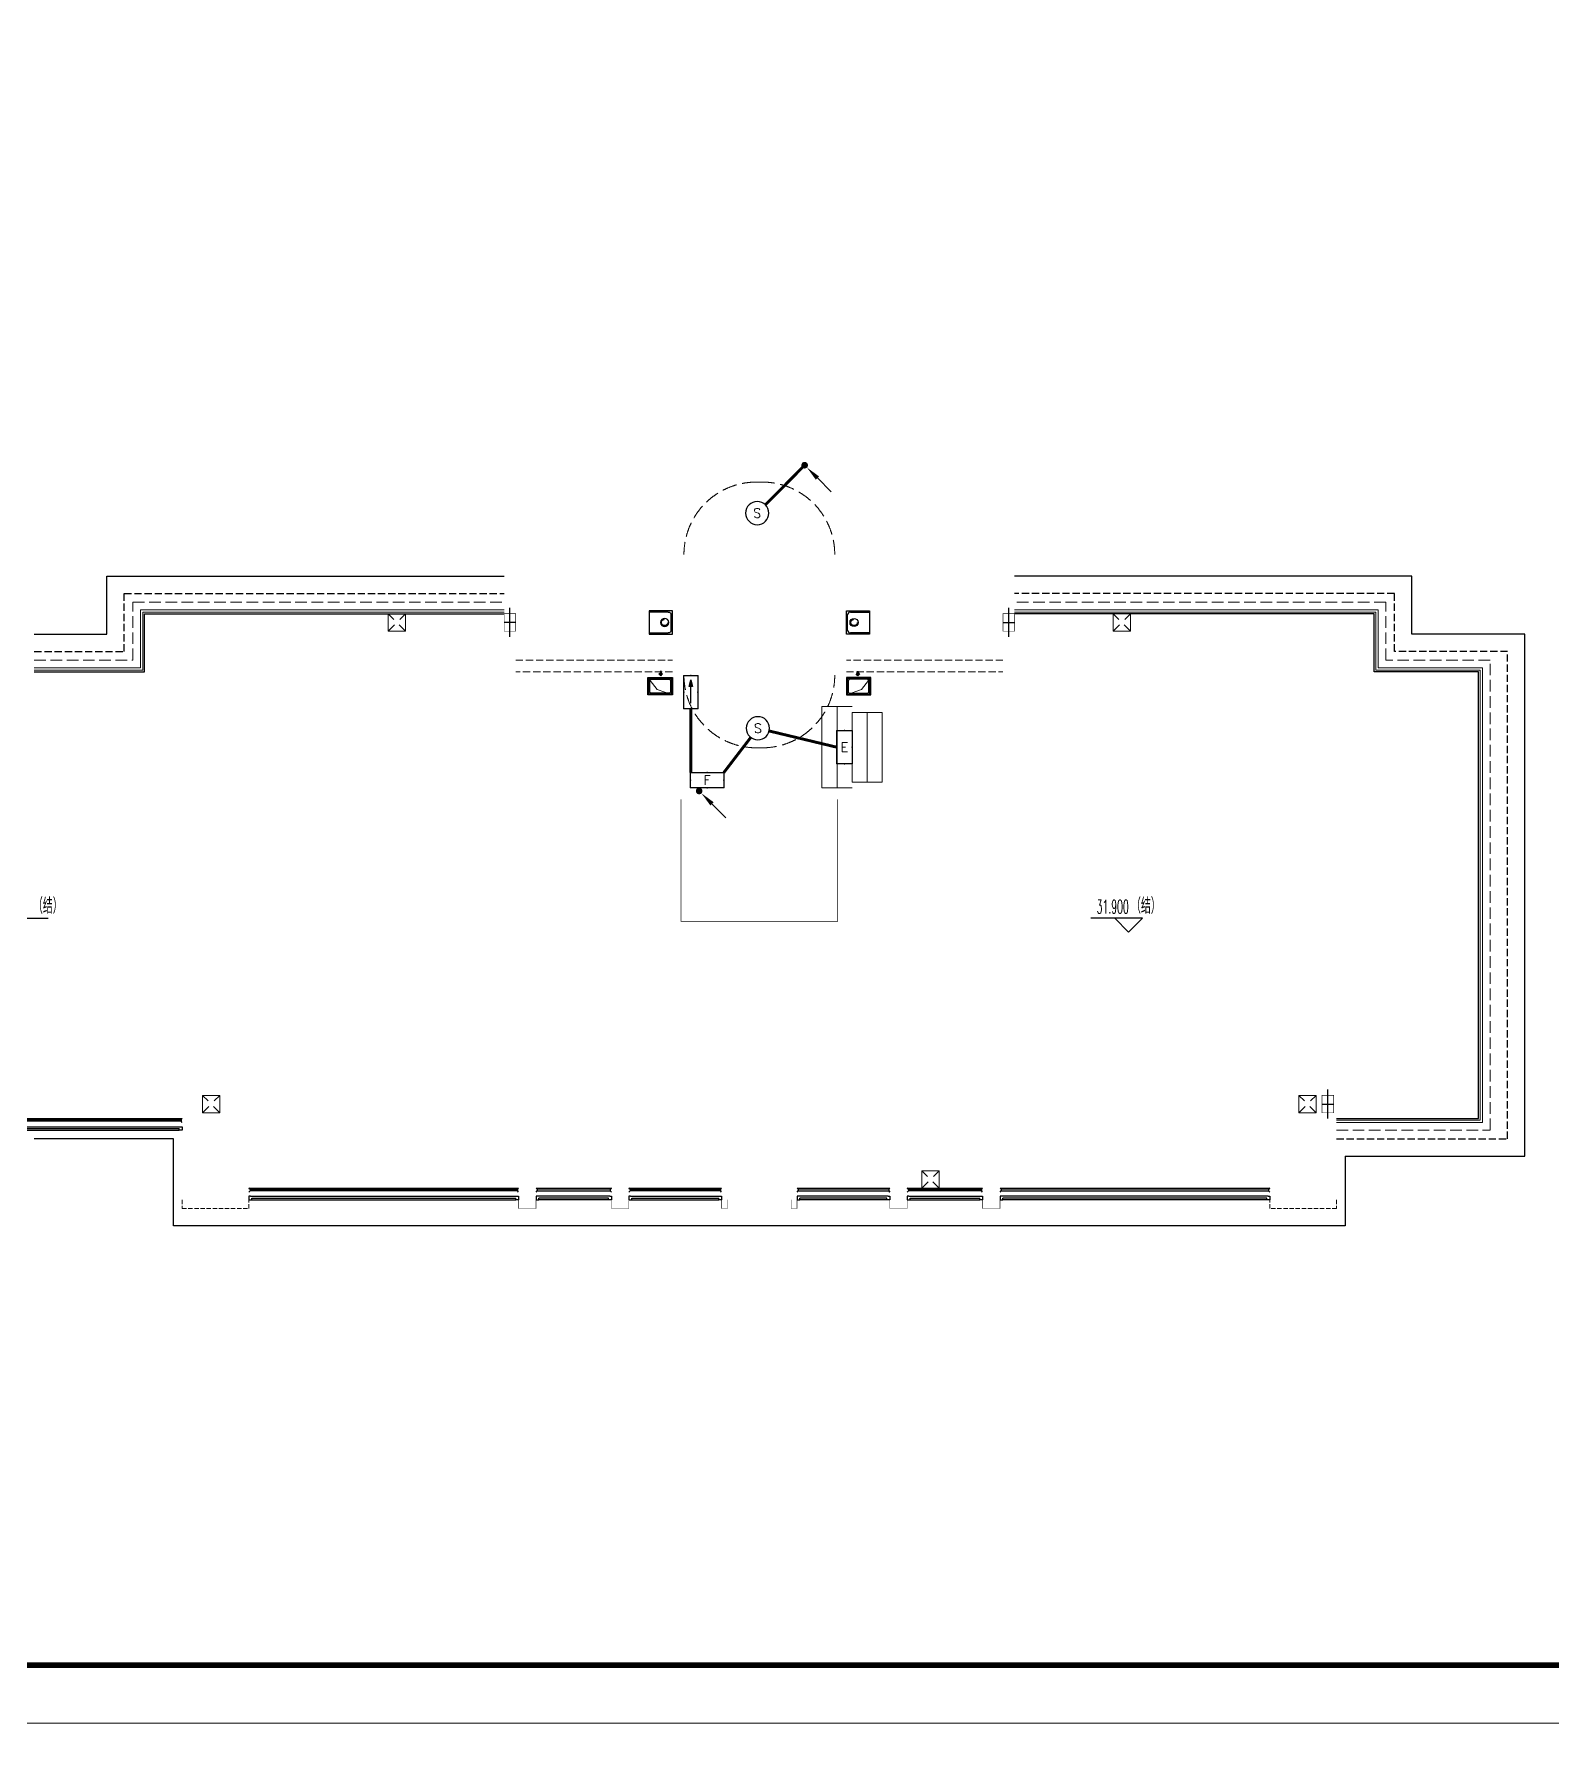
# Model space of a CAD drawing. Extents: x 3774419 to 4775970, y -926964 to 2266.
# Drawn here: x 4478872 to 4505032, y -808529 to -778948 of the extents above; entities that cross this region are included whole.
import ezdxf
from ezdxf.enums import TextEntityAlignment as Align

# ---------------------------------------------------------------- set-up
doc = ezdxf.new("R2010")
doc.units = 0
doc.header["$LTSCALE"] = 1000
doc.header["$MEASUREMENT"] = 0
for name, pattern in [('#P_--_20B1_001_t3$0$DASH', [0.35, 0.25, -0.1]), ('__DASH', [0.35, 0.25, -0.1]), ('DASH', [0.35, 0.25, -0.1])]:
    doc.linetypes.add(name, pattern=pattern)
doc.layers.get('0').update_dxf_attribs({"linetype": 'CONTINUOUS'})
for name, color, linetype in [('!!电气', 1, 'CONTINUOUS'), ('$RECOVER_210609100354-0', 7, 'CONTINUOUS'), ('3-栏杆1', 252, 'CONTINUOUS'), ('DIM_ELEV', 3, 'CONTINUOUS'), ('EQUIP-照明', 3, 'CONTINUOUS'), ('LVTRY', 252, 'CONTINUOUS'), ('LWIRE', 4, 'CONTINUOUS'), ('ROOF', 183, 'CONTINUOUS'), ('VPIPE-雨水', 4, 'DASH'), ('WIRE-应急', 1, 'DASH'), ('建筑-排气道', 252, 'CONTINUOUS'), ('机电标识类', 1, 'CONTINUOUS'), ('污水', 3, 'CONTINUOUS'), ('看线', 185, 'CONTINUOUS'), ('管', 193, 'CONTINUOUS'), ('铝合金', 144, 'CONTINUOUS')]:
    doc.layers.add(name, color=color, linetype=linetype)
for name, color, linetype, lineweight in [('PUB_HATCH', 8, 'CONTINUOUS', 9), ('STAIR', 252, 'CONTINUOUS', 20), ('WINDOW', 146, 'CONTINUOUS', 20), ('图框', 147, 'CONTINUOUS', 20), ('平面-分水线', 189, 'CONTINUOUS', 15), ('平面-栏杆', 56, 'CONTINUOUS', 15), ('平面-看线', 252, 'CONTINUOUS', 15), ('立面-洞口示意', 252, 'CONTINUOUS', 13)]:
    doc.layers.add(name, color=color, linetype=linetype, lineweight=lineweight)
doc.styles.add('_TCH_DIM', font='SIMPLEX', dxfattribs={"bigfont": 'GBCBIG'})
doc.styles.add('_TEL_DIM', font='SIMPLEX', dxfattribs={"width": 0.8, "height": 3.5, "bigfont": 'HZTXT'})
doc.styles.get("Standard").update_dxf_attribs({"font": 'gbenor.shx', "bigfont": 'gbcbig.shx'})

# ---------------------------------------------------------------- blocks, each defined once
blk = doc.blocks.new('R5T6Y7TRF')
at = {"layer": '平面-分水线', "color": 252, "elevation": -134}
blk.add_lwpolyline([(392485, -26438), (392785, -26438), (392785, -26738), (392485, -26738)], close=True, dxfattribs=at)
for points in [[(392485, -26438), (392582, -26534)], [(392688, -26534), (392785, -26438)], [(392485, -26738), (392593, -26629)], [(392676, -26629), (392785, -26738)]]:
    blk.add_lwpolyline(points, dxfattribs=at)
blk = doc.blocks.new('*U179')
h = blk.add_hatch(color=5)
h.set_gradient(color1=(0, 0, 255), rotation=180, tint=1)
h.paths.add_polyline_path([(0, 0), (-6.35, -6.35), (-6.35, -2.159), (-15, -2.159), (-15, 2.159), (-6.35, 2.159), (-6.35, 6.35)])
at = {"color": 0, "linetype": 'Continuous'}
blk.add_lwpolyline([(0, 0), (-6.35, -6.35), (-6.35, -2.159), (-15, -2.159), (-15, 2.159), (-6.35, 2.159), (-6.35, 6.35)], close=True, dxfattribs=at)
blk = doc.blocks.new('sgrsefv')
at = {"layer": 'PUB_HATCH'}
blk.add_hatch(color=256, dxfattribs=at).paths.add_polyline_path([(1112933, 840916), (1112933, 840646), (1113073, 840646), (1113073, 840661), (1112968, 840661), (1112948, 840681), (1112948, 840881), (1112968, 840901), (1113288, 840901), (1113308, 840881), (1113308, 840681), (1113288, 840661), (1113183, 840661), (1113183, 840646), (1113323, 840646), (1113323, 840916)])
at = {"layer": 'LVTRY', "color": 1}
for p, q in [((1113073, 840661), (1113073, 840646)), ((1113183, 840661), (1113183, 840646))]:
    blk.add_line(p, q, dxfattribs=at)
for points in [[(1112918, 840931), (1113338, 840931), (1113338, 840631), (1112918, 840631)], [(1112933, 840916), (1113323, 840916), (1113323, 840646), (1112933, 840646)], [(1113288, 840661), (1112968, 840661), (1112948, 840681), (1112948, 840881), (1112968, 840901), (1113288, 840901), (1113308, 840881), (1113308, 840681), (1113288, 840661)]]:
    blk.add_lwpolyline(points, close=True, dxfattribs=at)
at = {"layer": '立面-洞口示意'}
blk.add_lwpolyline([(1112918, 840931), (1113182, 840837), (1113338, 840631)], dxfattribs=at)
at = {"layer": '建筑-排气道', "xscale": -5, "yscale": 5, "zscale": 5, "rotation": 270}
blk.add_blockref('*U179', (1113118, 840599), dxfattribs=at)
blk = doc.blocks.new('A$C3EB2330C')
at = {"layer": '管', "color": 252}
for p, q in [((0, 380), (330, 380)), ((380, 330), (380, 70)), ((330, 20), (0, 20))]:
    blk.add_line(p, q, dxfattribs=at)
blk.add_lwpolyline([(400, 400), (400, 0), (0, 0), (0, 400)], close=True, dxfattribs=at)
for centre, start, end in [((330, 330), 0, 90), ((330, 70), 270, 360)]:
    blk.add_arc(centre, 50, start, end, dxfattribs=at)
blk.add_ellipse((267, 200), major_axis=(-49.5, -49.5), ratio=1, start_param=-0.785398, end_param=5.497787, dxfattribs=at)
blk = doc.blocks.new('GDGDGDGRGD')
at = {"color": 252, "linetype": '__DASH', "ltscale": 0.1}
blk.add_wipeout([(428917, 296115), (428717, 296115), (428717, 295815), (428917, 295815)], dxfattribs=at).dxf.layer = '污水'
at = {"layer": '机电标识类', "color": 252, "linetype": 'DASH', "ltscale": 400}
for p, q in [((428817, 295715), (428817, 296215)), ((428917, 295965), (428717, 295965))]:
    blk.add_line(p, q, dxfattribs=at)
at = {"layer": '污水', "color": 252, "linetype": '__DASH', "ltscale": 0.1, "const_width": 10}
blk.add_lwpolyline([(428917, 296115), (428717, 296115), (428717, 295815), (428917, 295815)], close=True, dxfattribs=at)
blk = doc.blocks.new('A$C1BAD4CCC')
at = {"layer": 'PUB_HATCH'}
blk.add_hatch(color=252, dxfattribs=at).paths.add_polyline_path([(15, -15), (15, -285), (155, -285), (155, -270), (50, -270), (30, -250), (30, -50), (50, -30), (370, -30), (390, -50), (390, -250), (370, -270), (265, -270), (265, -285), (405, -285), (405, -15)])
at = {"layer": 'LVTRY', "color": 252}
for p, q in [((155, -270), (155, -285)), ((265, -270), (265, -285))]:
    blk.add_line(p, q, dxfattribs=at)
for points in [[(420, 0), (0, 0), (0, -300), (420, -300)], [(405, -15), (15, -15), (15, -285), (405, -285)], [(50, -270), (370, -270), (390, -250), (390, -50), (370, -30), (50, -30), (30, -50), (30, -250), (50, -270)]]:
    blk.add_lwpolyline(points, close=True, dxfattribs=at)
at = {"layer": '立面-洞口示意', "color": 252}
blk.add_lwpolyline([(420, 0), (156, -94), (0, -300)], dxfattribs=at)
blk = doc.blocks.new('A$C2C2276DA')
at = {"layer": '$RECOVER_210609100354-0', "color": 252, "const_width": 8}
blk.add_lwpolyline([(38850, 6800), (38850, 4700), (36150, 4700), (36150, 6800)], dxfattribs=at)
at = {"color": 252, "const_width": 8}
for points in [[(33350, -100), (33350, -250), (33650, -250), (33650, -100)], [(34950, -100), (34950, -250), (35250, -250), (35250, -100)], [(36850, -100), (36850, -250), (36950, -250), (36950, -100)], [(38150, -100), (38150, -250), (38050, -250), (38050, -100)], [(40050, -100), (40050, -250), (39750, -250), (39750, -100)], [(41650, -100), (41650, -250), (41350, -250), (41350, -100)]]:
    blk.add_lwpolyline(points, dxfattribs=at)
at = {"layer": '3-栏杆1', "color": 252}
for p, q in [((22470, 1282), (27530, 1282)), ((27530, 1253), (22470, 1253)), ((27530, 1282), (27550, 1300)), ((27550, 1300), (27530, 1282)), ((27530, 1282), (27530, 1253)), ((27550, 1233), (27530, 1253)), ((28720, 82), (28700, 100)), ((28700, 100), (28720, 82)), ((28720, 53), (28700, 33)), ((28700, 33), (28720, 53)), ((28720, 82), (33330, 82)), ((28720, 82), (28720, 53)), ((33330, 53), (28720, 53)), ((33330, 82), (33350, 100)), ((33350, 100), (33330, 82)), ((33330, 82), (33330, 53)), ((33350, 33), (33330, 53)), ((33650, 100), (33670, 82)), ((33650, 33), (33670, 53)), ((34930, 82), (33670, 82)), ((33670, 82), (33670, 53)), ((33670, 53), (34930, 53)), ((34930, 82), (34950, 100)), ((34950, 100), (34930, 82)), ((34930, 82), (34930, 53)), ((34930, 53), (34950, 33)), ((34950, 33), (34930, 53)), ((35270, 82), (35250, 100)), ((35250, 100), (35270, 82)), ((35270, 53), (35250, 33)), ((35250, 33), (35270, 53)), ((35270, 82), (36830, 82)), ((35270, 82), (35270, 53)), ((36830, 53), (35270, 53)), ((36830, 82), (36850, 100)), ((36850, 100), (36830, 82)), ((36830, 82), (36830, 53)), ((36850, 33), (36830, 53)), ((38170, 82), (38150, 100)), ((38150, 100), (38170, 82)), ((38150, 33), (38170, 53)), ((39730, 82), (38170, 82)), ((38170, 82), (38170, 53)), ((38170, 53), (39730, 53)), ((39730, 82), (39750, 100)), ((39750, 100), (39730, 82)), ((39730, 82), (39730, 53)), ((39730, 53), (39750, 33)), ((39750, 33), (39730, 53)), ((40070, 82), (40050, 100)), ((40050, 100), (40070, 82)), ((40070, 53), (40050, 33)), ((40050, 33), (40070, 53)), ((40070, 82), (41330, 82)), ((40070, 82), (40070, 53)), ((41330, 53), (40070, 53)), ((41350, 100), (41330, 82)), ((41330, 82), (41330, 53)), ((41350, 33), (41330, 53)), ((41670, 82), (41650, 100)), ((41650, 100), (41670, 82)), ((41650, 33), (41670, 53)), ((46280, 82), (41670, 82)), ((41670, 82), (41670, 53)), ((41670, 53), (46280, 53)), ((46280, 82), (46300, 100)), ((46300, 100), (46280, 82)), ((46280, 82), (46280, 53)), ((46280, 53), (46300, 33)), ((46300, 33), (46280, 53))]:
    blk.add_line(p, q, dxfattribs=at)
at = {"layer": 'DIM_ELEV', "color": 252}
for p, q in [((24348, 4752), (25240, 4752)), ((44106, 4752), (43214, 4752)), ((43866, 4512), (43626, 4752)), ((43866, 4512), (44106, 4752))]:
    blk.add_line(p, q, dxfattribs=at)
at = {"layer": 'ROOF', "color": 252, "ltscale": 0.8}
for points in [[(25000, 9650), (26250, 9650), (26250, 10650), (33100, 10650)], [(25000, 9000), (26900, 9000), (26900, 10000), (33100, 10000)]]:
    blk.add_lwpolyline(points, dxfattribs=at)
at = {"layer": 'STAIR', "color": 252}
blk.add_line((39100, 7100), (39100, 8300), dxfattribs=at)
at = {"layer": 'STAIR', "color": 252, "linetype": 'DASH'}
for points in [[(38800, 11020, 0.414214), (37550, 12270), (37450, 12270, 0.414214), (36200, 11020)], [(38800, 8940, -0.414214), (37550, 7690), (37450, 7690, -0.414214), (36200, 8940)]]:
    blk.add_lwpolyline(points, format="xyb", dxfattribs=at)
at = {"layer": 'STAIR', "color": 252}
for points in [[(38840, 8400), (38580, 8400), (38580, 7000), (38840, 7000)], [(39100, 8400), (38840, 8400), (38840, 7000), (39100, 7000)], [(39100, 8300), (39360, 8300), (39360, 7100), (39100, 7100)], [(39360, 8300), (39620, 8300), (39620, 7100), (39360, 7100)]]:
    blk.add_lwpolyline(points, dxfattribs=at)
at = {"layer": 'VPIPE-雨水', "color": 252}
for centre in [(35867, 9850), (39133, 9850)]:
    blk.add_circle(centre, 55, dxfattribs=at)
at = {"layer": 'WINDOW', "color": 252, "linetype": 'DASH', "ltscale": 0.5}
for p, q in [((33300, 9200), (36000, 9200)), ((41700, 9200), (39000, 9200)), ((36000, 9000), (33300, 9000)), ((39000, 9000), (41700, 9000))]:
    blk.add_line(p, q, dxfattribs=at)
at = {"layer": '平面-栏杆', "color": 252}
for points in [[(25000, 9070), (26830, 9070), (26830, 10070), (33100, 10070)], [(25000, 9030), (26870, 9030), (26870, 10030), (33100, 10030)]]:
    blk.add_lwpolyline(points, dxfattribs=at)
at = {"layer": '平面-看线', "color": 252}
for p, q in [((27550, 1300), (22450, 1300)), ((33350, 100), (28700, 100)), ((34950, 100), (33650, 100)), ((35250, 100), (36850, 100)), ((39750, 100), (38150, 100)), ((40050, 100), (41350, 100)), ((41650, 100), (46300, 100))]:
    blk.add_line(p, q, dxfattribs=at)
at = {"layer": '平面-看线', "color": 252, "linetype": 'DASH', "ltscale": 0.8}
blk.add_lwpolyline([(25000, 9200), (26700, 9200), (26700, 10200), (33100, 10200)], dxfattribs=at)
at = {"layer": '平面-看线', "color": 252, "linetype": 'DASH', "ltscale": 0.3}
for points in [[(27550, -100), (27550, -250), (28700, -250), (28700, -100)], [(47450, -100), (47450, -250), (46300, -250), (46300, -100)]]:
    blk.add_lwpolyline(points, dxfattribs=at)
at = {"layer": '看线', "color": 252, "linetype": '#P_--_20B1_001_t3$0$DASH', "ltscale": 0.5}
blk.add_lwpolyline([(25000, 9350), (26550, 9350), (26550, 10350), (33100, 10350)], dxfattribs=at)
at = {"layer": '看线', "color": 252}
blk.add_lwpolyline([(47600, 650), (47600, -550), (27400, -550), (27400, 950), (25000, 950)], dxfattribs=at)
at = {"layer": '铝合金', "color": 252}
for points in [[(22480, 1160), (27520, 1160)], [(22500, 1130), (27500, 1130)], [(22500, 1100), (27500, 1100)], [(27520, 1160), (27550, 1160), (27550, 1100), (27500, 1100), (27500, 1130)], [(27550, 1130), (27550, 1100), (27500, 1100), (27500, 1110), (27500, 1110), (27500, 1130)], [(28730, -40), (28700, -40), (28700, -100), (28750, -100), (28750, -70)], [(28700, -70), (28700, -100), (28750, -100), (28750, -90), (28750, -90), (28750, -70)], [(28730, -40), (33320, -40)], [(28750, -70), (33300, -70)], [(28750, -100), (33300, -100)], [(33320, -40), (33350, -40), (33350, -100), (33300, -100), (33300, -70)], [(33350, -70), (33350, -100), (33300, -100), (33300, -90), (33300, -90), (33300, -70)], [(33680, -40), (33650, -40), (33650, -100), (33700, -100), (33700, -70)], [(33650, -70), (33650, -100), (33700, -100), (33700, -90), (33700, -90), (33700, -70)], [(34920, -40), (33680, -40)], [(34900, -70), (33700, -70)], [(34900, -100), (33700, -100)], [(34920, -40), (34950, -40), (34950, -100), (34900, -100), (34900, -70)], [(34950, -70), (34950, -100), (34900, -100), (34900, -90), (34900, -90), (34900, -70)], [(35280, -40), (35250, -40), (35250, -100), (35300, -100), (35300, -70)], [(35250, -70), (35250, -100), (35300, -100), (35300, -90), (35300, -90), (35300, -70)], [(35280, -40), (36820, -40)], [(35300, -70), (36800, -70)], [(35300, -100), (36800, -100)], [(36820, -40), (36850, -40), (36850, -100), (36800, -100), (36800, -70)], [(36850, -70), (36850, -100), (36800, -100), (36800, -90), (36800, -90), (36800, -70)], [(38180, -40), (38150, -40), (38150, -100), (38200, -100), (38200, -70)], [(38150, -70), (38150, -100), (38200, -100), (38200, -90), (38200, -90), (38200, -70)], [(39720, -40), (38180, -40)], [(39700, -70), (38200, -70)], [(39700, -100), (38200, -100)], [(39720, -40), (39750, -40), (39750, -100), (39700, -100), (39700, -70)], [(39750, -70), (39750, -100), (39700, -100), (39700, -90), (39700, -90), (39700, -70)], [(40080, -40), (40050, -40), (40050, -100), (40100, -100), (40100, -70)], [(40050, -70), (40050, -100), (40100, -100), (40100, -90), (40100, -90), (40100, -70)], [(40080, -40), (41320, -40)], [(40100, -70), (41300, -70)], [(40100, -100), (41300, -100)], [(41320, -40), (41350, -40), (41350, -100), (41300, -100), (41300, -70)], [(41350, -70), (41350, -100), (41300, -100), (41300, -90), (41300, -90), (41300, -70)], [(41680, -40), (41650, -40), (41650, -100), (41700, -100), (41700, -70)], [(41650, -70), (41650, -100), (41700, -100), (41700, -90), (41700, -90), (41700, -70)], [(46270, -40), (41680, -40)], [(46250, -70), (41700, -70)], [(46250, -100), (41700, -100)], [(46270, -40), (46300, -40), (46300, -100), (46250, -100), (46250, -70)], [(46300, -70), (46300, -100), (46250, -100), (46250, -90), (46250, -90), (46250, -70)]]:
    blk.add_lwpolyline(points, dxfattribs=at)
at = {"color": 252}
for p in [(-361385, 36438, 134), (-364585, 28138, 134)]:
    blk.add_blockref('R5T6Y7TRF', p, dxfattribs=at)
at = {"color": 252, "xscale": -1}
for name, p, rotation in [('R5T6Y7TRF', (436385, 36438, 134), 359.9999999999918), ('A$C1BAD4CCC', (35580, 8601), 180), ('sgrsefv', (-1073918, 849532), 180)]:
    blk.add_blockref(name, p, dxfattribs=dict(at, rotation=rotation))
at = {"color": 252}
for name, p, rotation in [('sgrsefv', (1148918, 849532), 179.9999999999919), ('A$C1BAD4CCC', (39420, 8601), 179.9999999032518)]:
    blk.add_blockref(name, p, dxfattribs=dict(at, rotation=rotation))
at = {"color": 252, "xscale": -1}
for p in [(439585, 28138, 134), (433085, 26838, 134)]:
    blk.add_blockref('R5T6Y7TRF', p, dxfattribs=at)
at = {"layer": '管', "color": 252, "xscale": -1, "rotation": 180}
blk.add_blockref('A$C3EB2330C', (35600, 10050), dxfattribs=at)
at = {"layer": '管', "color": 252, "rotation": 179.9999999999919}
blk.add_blockref('A$C3EB2330C', (39400, 10050), dxfattribs=at)
at = {"layer": 'DIM_ELEV', "color": 252, "style": '_TCH_DIM'}
for s, height, width, p in [('（结）', 270.1, 0.7, (24977, 4832)), ('31.900', 238, 0.494118, (43315, 4832)), ('（结）', 270.1, 0.7, (43909, 4832))]:
    blk.add_text(s, height=height, dxfattribs=dict(at, width=width)).set_placement(p)
at = {"color": 252}
blk.add_blockref('GDGDGDGRGD', (-395617, -286115), dxfattribs=at)
at = {"color": 252, "xscale": -1}
blk.add_blockref('GDGDGDGRGD', (476117, -294416), dxfattribs=at)
at = {"layer": 'ROOF', "color": 252, "ltscale": 0.8}
for points in [[(47600, 650), (50700, 650), (50700, 9650), (48750, 9650), (48750, 10650), (41900, 10650)], [(47450, 1300), (49900, 1300), (49900, 9000), (48100, 9000), (48100, 10000), (41900, 10000)]]:
    blk.add_lwpolyline(points, dxfattribs=at)
at = {"layer": '平面-栏杆', "color": 252}
for points in [[(47450, 1230), (49970, 1230), (49970, 9070), (48170, 9070), (48170, 10070), (41900, 10070)], [(47450, 1270), (49930, 1270), (49930, 9030), (48130, 9030), (48130, 10030), (41900, 10030)]]:
    blk.add_lwpolyline(points, dxfattribs=at)
at = {"layer": '平面-看线', "color": 252, "linetype": 'DASH', "ltscale": 0.8}
blk.add_lwpolyline([(47450, 1100), (50100, 1100), (50100, 9200), (48300, 9200), (48300, 10200), (41900, 10200)], dxfattribs=at)
at = {"layer": '看线', "color": 252, "linetype": '#P_--_20B1_001_t3$0$DASH', "ltscale": 0.5}
blk.add_lwpolyline([(47450, 950), (50400, 950), (50400, 9350), (48450, 9350), (48450, 10350), (41900, 10350)], dxfattribs=at)
at = {"color": 252, "xscale": -1}
blk.add_blockref('GDGDGDGRGD', (470617, -286115), dxfattribs=at)
blk = doc.blocks.new('$equip$00001838')
blk.add_circle((0, 0), 0.5)
at = {"style": '_TEL_DIM'}
blk.add_attdef('$TEXT$', text='', height=0.4, dxfattribs=at).set_placement((0, 0), align=Align.MIDDLE_CENTER)
at = {"style": '_TEL_DIM', "flags": 1}
blk.add_attdef('A', text='', height=0.00002, dxfattribs=at).set_placement((0, 0), align=Align.MIDDLE_CENTER)
blk = doc.blocks.new('$equip$00002534')
for p, q in [((-0.72, 0.66), (-0.72, 0)), ((0.72, 0.66), (-0.72, 0.66)), ((-0.72, 0), (0.72, 0)), ((0.72, 0), (0.72, 0.66))]:
    blk.add_line(p, q)
at = {"const_width": 0.04}
blk.add_lwpolyline([(-0.72, 0.66), (-0.72, 0), (0.72, 0), (0.72, 0.66), (-0.72, 0.66), (-0.72, 0)], dxfattribs=at)
for p in [(-0.72, 0.33), (0, 0.66), (0, 0), (0.72, 0.33)]:
    blk.add_point(p)
at = {"color": 7, "style": '_TEL_DIM'}
blk.add_attdef('$TEXT$', text='', height=0.4, dxfattribs=at).set_placement((0, 0.33), align=Align.MIDDLE_CENTER)
at = {"color": 7, "style": '_TEL_DIM', "flags": 1}
blk.add_attdef('A', text='', height=0.00002, dxfattribs=at).set_placement((0, 0), align=Align.MIDDLE_CENTER)
blk = doc.blocks.new('$equip$00002540')
blk.add_hatch(color=256).paths.add_polyline_path([(0.24, 0.372), (0.24, 0.228), (0.528, 0.3)])
for p, q in [((-0.72, 0.6), (-0.72, 0)), ((0.72, 0.6), (-0.72, 0.6)), ((-0.72, 0), (0.72, 0)), ((0.24, 0.372), (0.24, 0.228)), ((0.528, 0.3), (0.24, 0.372)), ((0.24, 0.228), (0.528, 0.3)), ((0.72, 0), (0.72, 0.6))]:
    blk.add_line(p, q)
at = {"color": 7}
blk.add_line((-0.48, 0.3), (0.48, 0.3), dxfattribs=at)
at = {"const_width": 0.04}
blk.add_lwpolyline([(-0.72, 0.6), (-0.72, 0), (0.72, 0), (0.72, 0.6), (-0.72, 0.6), (-0.72, 0)], dxfattribs=at)
for p in [(-0.72, 0.3), (0, 0.6), (0, 0), (0.72, 0.3)]:
    blk.add_point(p)
at = {"color": 7, "style": '_TEL_DIM', "flags": 1}
blk.add_attdef('A', text='', height=0.00002, dxfattribs=at).set_placement((0, 0), align=Align.MIDDLE_CENTER)
blk = doc.blocks.new('$TelecSys$00000081')
for p, q in [((0.104, 0.104), (0.104, 0.104)), ((-1.15, -1.15), (-0.55, -0.55)), ((-0.104, -0.104), (-0.104, -0.104))]:
    blk.add_line(p, q)
at = {"const_width": 0.142}
blk.add_lwpolyline([(0.071, 0, 1), (-0.071, 0, 1)], format="xyb", close=True, dxfattribs=at)
blk.add_solid([(-0.62, -0.48), (-0.48, -0.62), (-0.1, -0.1)])
at = {"width": 0.8, "flags": 9}
blk.add_attdef('A', (0, 0), '', height=0.00002, rotation=180, dxfattribs=at)

msp = doc.modelspace()

# ---------------------------------------------------------------- linework, layer by layer
at = {"layer": '图框'}
for points in [[(4439569.6, -748653.6), (4523669.6, -748653.6), (4523669.6, -808053.6), (4439569.6, -808053.6)], [(4439569.6, -808053.6), (4523669.6, -808053.6), (4523669.6, -867453.6), (4439569.6, -867453.6)], [(4439569.6, -808053.6), (4523669.6, -808053.6), (4523669.6, -867453.6), (4439569.6, -867453.6)]]:
    msp.add_lwpolyline(points, close=True, dxfattribs=at)
at = {"layer": '图框', "const_width": 100}
msp.add_lwpolyline([(4522669.6, -807053.6), (4522669.6, -749653.6), (4442069.6, -749653.6), (4442069.6, -807053.6)], close=True, dxfattribs=at)

# ---------------------------------------------------------------- next in the draw order: block references
at = {"layer": '!!电气'}
msp.add_blockref('A$C2C2276DA', (4453872, -798934.3), dxfattribs=at)

# ---------------------------------------------------------------- next in the draw order: linework, layer by layer
at = {"layer": 'WIRE-应急', "const_width": 50}
for points in [[(4491475.9, -787057.3), (4492152.8, -786374.2)], [(4490192, -790572.1), (4490192, -791670.3)], [(4492708, -791234.3), (4491541.9, -790954.4)], [(4491224.2, -791065.3), (4490760, -791670.3)]]:
    msp.add_lwpolyline(points, dxfattribs=at)
at = {"layer": '图框'}
msp.add_lwpolyline([(4439569.6, -748653.6), (4523669.6, -748653.6), (4523669.6, -808053.6), (4439569.6, -808053.6)], close=True, dxfattribs=at)
at = {"layer": '图框', "const_width": 100}
msp.add_lwpolyline([(4522669.6, -807053.6), (4522669.6, -749653.6), (4442069.6, -749653.6), (4442069.6, -807053.6)], close=True, dxfattribs=at)

# ---------------------------------------------------------------- next in the draw order: block references
at = {"layer": 'EQUIP-照明'}
ref = msp.add_blockref('$equip$00001838', (4491335.2, -787199.3), dxfattribs=dict(at, xscale=-400.0000000000001, yscale=400.0000000000001, zscale=400.0000000000001, rotation=359.9999700312679))
ref.add_attrib('$TEXT$', 'S', dxfattribs={"layer": '0', "height": 160, "style": '_TEL_DIM'}).set_placement((4491335.2, -787199.3), align=Align.MIDDLE_CENTER)
at = {"layer": 'EQUIP-照明', "xscale": -400, "yscale": 400, "zscale": 400, "rotation": 270}
msp.add_blockref('$equip$00002540', (4490072, -790284.1), dxfattribs=at)
at = {"layer": 'EQUIP-照明'}
ref = msp.add_blockref('$equip$00001838', (4491347.4, -790907.8), dxfattribs=dict(at, xscale=-400.0000000000001, yscale=400.0000000000001, zscale=400.0000000000001, rotation=359.9999700312679))
ref.add_attrib('$TEXT$', 'S', dxfattribs={"layer": '0', "height": 160, "style": '_TEL_DIM'}).set_placement((4491347.4, -790907.8), align=Align.MIDDLE_CENTER)
ref = msp.add_blockref('$equip$00002534', (4492972, -791234.3), dxfattribs=dict(at, xscale=-400.0000000000002, yscale=400, zscale=400, rotation=89.99999939721292))
ref.add_attrib('$TEXT$', 'E', dxfattribs={"layer": '0', "color": 7, "height": 160, "style": '_TEL_DIM'}).set_placement((4492840, -791234.3), align=Align.MIDDLE_CENTER)
ref = msp.add_blockref('$equip$00002534', (4490472, -791934.3), dxfattribs=dict(at, xscale=-400, yscale=400, zscale=400))
ref.add_attrib('$TEXT$', 'F', dxfattribs={"layer": '0', "color": 7, "height": 160, "style": '_TEL_DIM'}).set_placement((4490472, -791802.3), align=Align.MIDDLE_CENTER)
at = {"layer": 'LWIRE', "xscale": -400, "yscale": 400, "zscale": 400}
for p in [(4492152.8, -786374.2), (4490334.5, -791989.1)]:
    msp.add_blockref('$TelecSys$00000081', p, dxfattribs=at)

doc.saveas('drawing.dxf')
